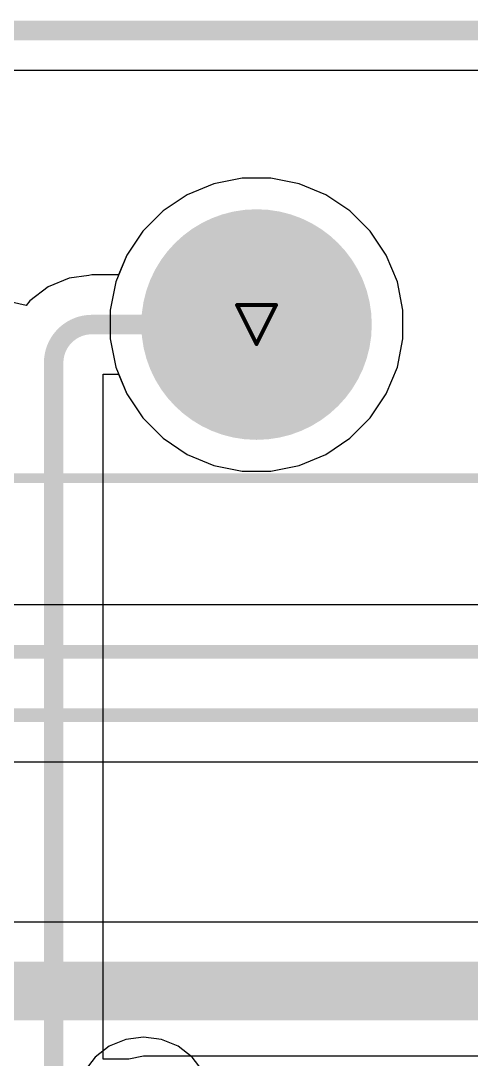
# Model space of a CAD drawing. Header units: inches. Extents: x -2 to 5376, y -4 to 5426.
# Drawn here: x 72.01 to 77.88, y 83.11 to 96.64 of the extents above; entities that cross this region are included whole.
import ezdxf

# ---------------------------------------------------------------- set-up
doc = ezdxf.new("R2010")
doc.units = ezdxf.units.IN
for name, color, linetype in [('Board Outline', 216, 'Continuous'), ('Bottom Layer', 5, 'Continuous'), ('Bottom Solder', 6, 'Continuous'), ('Drill Drawing', 1, 'Continuous'), ('Layer 1', 16, 'Continuous'), ('Layer 2', 76, 'Continuous'), ('Multi-Layer', 9, 'Continuous'), ('Pad Holes', 156, 'Continuous'), ('Top Layer', 1, 'Continuous'), ('Top Overlay', 2, 'Continuous'), ('Top Solder', 216, 'Continuous')]:
    doc.layers.add(name, color=color, linetype=linetype)

# ---------------------------------------------------------------- blocks, each defined once
blk = doc.blocks.new('DB2ERM_5_08_12P_GN_128')
at = {"layer": 'Bottom Layer'}
h = blk.add_hatch(color=5, dxfattribs=at)
edge = h.paths.add_edge_path()
edge.add_arc((-7.62, 0), 1.4, 0, 360)
at = {"layer": 'Bottom Solder'}
h = blk.add_hatch(color=6, dxfattribs=at)
edge = h.paths.add_edge_path()
edge.add_arc((-7.62, 0), 1.502, 0, 360)
at = {"layer": 'Layer 1'}
h = blk.add_hatch(color=16, dxfattribs=at)
edge = h.paths.add_edge_path()
edge.add_arc((-7.62, 0), 1.4, 0, 360)
at = {"layer": 'Layer 2'}
h = blk.add_hatch(color=76, dxfattribs=at)
edge = h.paths.add_edge_path()
edge.add_arc((-7.62, 0), 1.4, 0, 360)
at = {"layer": 'Multi-Layer'}
h = blk.add_hatch(color=9, dxfattribs=at)
edge = h.paths.add_edge_path()
edge.add_arc((-7.62, 0), 1.4, 0, 360)
at = {"layer": 'Pad Holes'}
h = blk.add_hatch(color=7, dxfattribs=at)
edge = h.paths.add_edge_path()
edge.add_arc((-7.62, 0), 0.95, 0, 360)
at = {"layer": 'Top Layer'}
h = blk.add_hatch(color=1, dxfattribs=at)
edge = h.paths.add_edge_path()
edge.add_arc((-7.62, 0), 1.4, 0, 360)
at = {"layer": 'Top Solder'}
h = blk.add_hatch(color=216, dxfattribs=at)
edge = h.paths.add_edge_path()
edge.add_arc((-7.62, 0), 1.502, 0, 360)
at = {"layer": 'Top Overlay'}
blk.add_lwpolyline([(35.636, 2, 0.127, 0.127, 0), (-35.636, 2, 0.127, 0.127, 0)], format="xyseb", dxfattribs=at)

msp = doc.modelspace()

# ---------------------------------------------------------------- linework, layer by layer
at = {"layer": 'Board Outline'}
msp.add_lwpolyline([(1.478, 96.509, 0.254, 0.254, 0), (135.382, 96.509, 0.254, 0.254, 0)], format="xyseb", dxfattribs=at)
at = {"layer": 'Bottom Layer'}
for p, q in [((29.972, 95.991), (109.054, 95.991)), ((74.897, 94.587), (74.528, 94.514)), ((75.273, 94.587), (74.897, 94.587)), ((75.642, 94.514), (75.273, 94.587)), ((74.528, 94.514), (74.181, 94.37)), ((75.989, 94.37), (75.642, 94.514)), ((74.181, 94.37), (73.869, 94.161)), ((76.301, 94.161), (75.989, 94.37)), ((73.869, 94.161), (73.603, 93.896)), ((76.567, 93.896), (76.301, 94.161)), ((73.603, 93.896), (73.394, 93.583)), ((76.776, 93.583), (76.567, 93.896)), ((73.394, 93.583), (73.288, 93.327)), ((76.92, 93.236), (76.776, 93.583)), ((72.643, 93.285), (72.368, 93.171)), ((72.9, 93.319), (72.643, 93.285)), ((72.939, 93.327), (72.9, 93.319)), ((73.288, 93.327), (72.939, 93.327)), ((76.993, 92.867), (76.92, 93.236)), ((72.368, 93.171), (72.131, 92.989)), ((72.083, 92.926), (71.892, 92.97)), ((72.131, 92.989), (72.083, 92.926)), ((76.993, 92.491), (76.993, 92.867)), ((76.92, 92.123), (76.993, 92.491)), ((76.776, 91.775), (76.92, 92.123)), ((73.088, 83.109), (73.088, 92.032)), ((73.088, 92.032), (73.288, 92.032)), ((73.288, 92.032), (73.394, 91.775)), ((73.394, 91.775), (73.603, 91.463)), ((76.567, 91.463), (76.776, 91.775)), ((73.603, 91.463), (73.869, 91.197)), ((76.301, 91.197), (76.567, 91.463)), ((73.869, 91.197), (74.181, 90.988)), ((75.989, 90.988), (76.301, 91.197)), ((74.181, 90.988), (74.528, 90.845)), ((75.642, 90.845), (75.989, 90.988)), ((74.528, 90.845), (74.897, 90.771)), ((74.897, 90.771), (75.273, 90.771)), ((75.273, 90.771), (75.642, 90.845)), ((73.42, 83.109), (73.088, 83.109)), ((73.614, 83.147), (73.42, 83.109)), ((84.15, 83.147), (73.614, 83.147))]:
    msp.add_line(p, q, dxfattribs=at)
for points in [[(72.441, 92.181, 0.254, 0.254, -0.414214), (72.939, 92.679, 0.254, 0.254, 0)], [(72.939, 92.679, 0.254, 0.254, 0), (75.085, 92.679, 0.254, 0.254, 0)], [(72.441, 81.89, 0.254, 0.254, 0), (72.441, 92.181, 0.254, 0.254, 0)]]:
    msp.add_lwpolyline(points, format="xyseb", dxfattribs=at)
for points in [[(72.876, 92.679, 0.127, 0.127, 1), (73.003, 92.679, 0.127, 0.127, 1)], [(72.876, 92.679, 0.127, 0.127, 1), (73.003, 92.679, 0.127, 0.127, 1)], [(75.022, 92.679, 0.127, 0.127, 1), (75.149, 92.679, 0.127, 0.127, 1)], [(72.377, 92.181, 0.127, 0.127, 1), (72.504, 92.181, 0.127, 0.127, 1)], [(72.377, 92.181, 0.127, 0.127, 1), (72.504, 92.181, 0.127, 0.127, 1)]]:
    msp.add_lwpolyline(points, format="xyseb", close=True, dxfattribs=at)
at = {"layer": 'Drill Drawing'}
for points in [[(74.831, 92.933, 0.0508, 0.0508, 0), (75.339, 92.933, 0.0508, 0.0508, 0)], [(74.831, 92.933, 0.0508, 0.0508, 0), (75.085, 92.425, 0.0508, 0.0508, 0)], [(75.085, 92.425, 0.0508, 0.0508, 0), (75.339, 92.933, 0.0508, 0.0508, 0)]]:
    msp.add_lwpolyline(points, format="xyseb", dxfattribs=at)
for points in [[(74.818, 92.933, 0.0254, 0.0254, 1), (74.844, 92.933, 0.0254, 0.0254, 1)], [(74.818, 92.933, 0.0254, 0.0254, 1), (74.844, 92.933, 0.0254, 0.0254, 1)], [(75.326, 92.933, 0.0254, 0.0254, 1), (75.352, 92.933, 0.0254, 0.0254, 1)], [(75.326, 92.933, 0.0254, 0.0254, 1), (75.352, 92.933, 0.0254, 0.0254, 1)], [(75.072, 92.425, 0.0254, 0.0254, 1), (75.098, 92.425, 0.0254, 0.0254, 1)], [(75.072, 92.425, 0.0254, 0.0254, 1), (75.098, 92.425, 0.0254, 0.0254, 1)]]:
    msp.add_lwpolyline(points, format="xyseb", close=True, dxfattribs=at)
at = {"layer": 'Layer 1'}
for p, q in [((3.797, 95.991), (109.054, 95.991)), ((74.897, 94.587), (74.528, 94.514)), ((75.273, 94.587), (74.897, 94.587)), ((75.642, 94.514), (75.273, 94.587)), ((74.528, 94.514), (74.181, 94.37)), ((75.989, 94.37), (75.642, 94.514)), ((74.181, 94.37), (73.869, 94.161)), ((76.301, 94.161), (75.989, 94.37)), ((73.869, 94.161), (73.603, 93.896)), ((76.567, 93.896), (76.301, 94.161)), ((73.603, 93.896), (73.394, 93.583)), ((76.776, 93.583), (76.567, 93.896)), ((73.394, 93.583), (73.25, 93.236)), ((76.92, 93.236), (76.776, 93.583)), ((73.25, 93.236), (73.177, 92.867)), ((76.993, 92.867), (76.92, 93.236)), ((73.177, 92.867), (73.177, 92.491)), ((76.993, 92.491), (76.993, 92.867)), ((73.177, 92.491), (73.25, 92.123)), ((76.92, 92.123), (76.993, 92.491)), ((73.25, 92.123), (73.394, 91.775)), ((76.776, 91.775), (76.92, 92.123)), ((73.394, 91.775), (73.603, 91.463)), ((76.567, 91.463), (76.776, 91.775)), ((73.603, 91.463), (73.869, 91.197)), ((76.301, 91.197), (76.567, 91.463)), ((73.869, 91.197), (74.181, 90.988)), ((75.989, 90.988), (76.301, 91.197)), ((74.181, 90.988), (74.528, 90.845)), ((75.642, 90.845), (75.989, 90.988)), ((74.528, 90.845), (74.897, 90.771)), ((74.897, 90.771), (75.273, 90.771)), ((75.273, 90.771), (75.642, 90.845)), ((104.902, 89.026), (49.18, 89.026)), ((69.624, 86.983), (80.968, 86.983))]:
    msp.add_line(p, q, dxfattribs=at)
for points in [[(49.18, 88.417, 0.178, 0.178, 0), (104.902, 88.417, 0.178, 0.178, 0)], [(69.392, 87.592, 0.178, 0.178, 0), (104.407, 87.592, 0.178, 0.178, 0)]]:
    msp.add_lwpolyline(points, format="xyseb", dxfattribs=at)
at = {"layer": 'Layer 2'}
for p, q in [((3.797, 95.991), (109.054, 95.991)), ((74.897, 94.587), (74.528, 94.514)), ((75.273, 94.587), (74.897, 94.587)), ((75.642, 94.514), (75.273, 94.587)), ((74.528, 94.514), (74.181, 94.37)), ((75.989, 94.37), (75.642, 94.514)), ((74.181, 94.37), (73.869, 94.161)), ((76.301, 94.161), (75.989, 94.37)), ((73.869, 94.161), (73.603, 93.896)), ((76.567, 93.896), (76.301, 94.161)), ((73.603, 93.896), (73.394, 93.583)), ((76.776, 93.583), (76.567, 93.896)), ((73.394, 93.583), (73.25, 93.236)), ((76.92, 93.236), (76.776, 93.583)), ((73.25, 93.236), (73.177, 92.867)), ((76.993, 92.867), (76.92, 93.236)), ((73.177, 92.867), (73.177, 92.491)), ((76.993, 92.491), (76.993, 92.867)), ((73.177, 92.491), (73.25, 92.123)), ((76.92, 92.123), (76.993, 92.491)), ((73.25, 92.123), (73.394, 91.775)), ((76.776, 91.775), (76.92, 92.123)), ((73.394, 91.775), (73.603, 91.463)), ((76.567, 91.463), (76.776, 91.775)), ((73.603, 91.463), (73.869, 91.197)), ((76.301, 91.197), (76.567, 91.463)), ((73.869, 91.197), (74.181, 90.988)), ((75.989, 90.988), (76.301, 91.197)), ((74.181, 90.988), (74.528, 90.845)), ((75.642, 90.845), (75.989, 90.988)), ((74.528, 90.845), (74.897, 90.771)), ((74.897, 90.771), (75.273, 90.771)), ((75.273, 90.771), (75.642, 90.845)), ((80.03, 84.894), (70.213, 84.894))]:
    msp.add_line(p, q, dxfattribs=at)
msp.add_lwpolyline([(70.213, 83.998, 0.762, 0.762, 0), (79.38, 83.998, 0.762, 0.762, 0)], format="xyseb", dxfattribs=at)
at = {"layer": 'Top Layer'}
for p, q in [((24.765, 95.991), (107.265, 95.991)), ((74.897, 94.587), (74.528, 94.514)), ((75.273, 94.587), (74.897, 94.587)), ((75.642, 94.514), (75.273, 94.587)), ((74.528, 94.514), (74.181, 94.37)), ((75.989, 94.37), (75.642, 94.514)), ((74.181, 94.37), (73.869, 94.161)), ((76.301, 94.161), (75.989, 94.37)), ((73.869, 94.161), (73.603, 93.896)), ((76.567, 93.896), (76.301, 94.161)), ((73.603, 93.896), (73.394, 93.583)), ((76.776, 93.583), (76.567, 93.896)), ((73.394, 93.583), (73.25, 93.236)), ((76.92, 93.236), (76.776, 93.583)), ((73.25, 93.236), (73.177, 92.867)), ((76.993, 92.867), (76.92, 93.236)), ((73.177, 92.867), (73.177, 92.491)), ((76.993, 92.491), (76.993, 92.867)), ((73.177, 92.491), (73.25, 92.123)), ((76.92, 92.123), (76.993, 92.491)), ((73.25, 92.123), (73.394, 91.775)), ((76.776, 91.775), (76.92, 92.123)), ((73.394, 91.775), (73.603, 91.463)), ((76.567, 91.463), (76.776, 91.775)), ((73.603, 91.463), (73.869, 91.197)), ((76.301, 91.197), (76.567, 91.463)), ((73.869, 91.197), (74.181, 90.988)), ((75.989, 90.988), (76.301, 91.197)), ((74.181, 90.988), (74.528, 90.845)), ((75.642, 90.845), (75.989, 90.988)), ((74.528, 90.845), (74.897, 90.771)), ((74.897, 90.771), (75.273, 90.771)), ((75.273, 90.771), (75.642, 90.845)), ((73.382, 83.366), (73.166, 83.277)), ((73.614, 83.397), (73.382, 83.366)), ((73.846, 83.366), (73.614, 83.397)), ((74.063, 83.277), (73.846, 83.366)), ((73.166, 83.277), (72.98, 83.134)), ((74.248, 83.134), (74.063, 83.277)), ((72.98, 83.134), (72.838, 82.948)), ((74.391, 82.948), (74.248, 83.134))]:
    msp.add_line(p, q, dxfattribs=at)

# ---------------------------------------------------------------- block references
at = {"rotation": 180}
msp.add_blockref('DB2ERM_5_08_12P_GN_128', (67.465, 92.679), dxfattribs=at)

doc.saveas('drawing.dxf')
